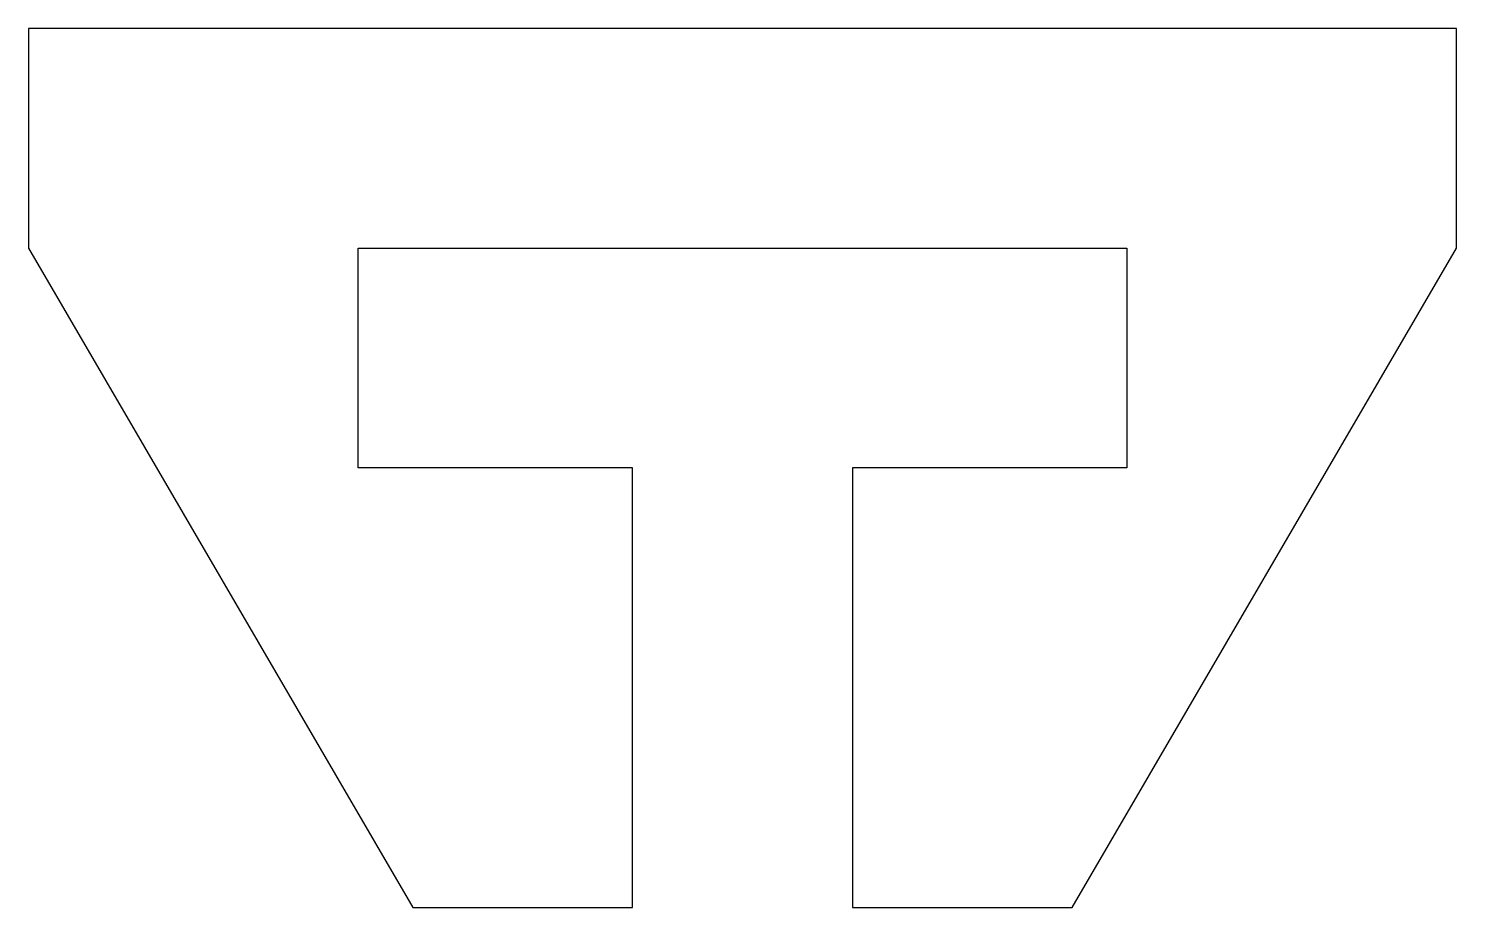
# Model space of a CAD drawing. Header units: millimetres. Extents: x 48.25 to 54.75, y 50 to 54.
import ezdxf

# ---------------------------------------------------------------- set-up
doc = ezdxf.new("R2010")
doc.units = ezdxf.units.MM

msp = doc.modelspace()

# ---------------------------------------------------------------- linework, layer by layer
for p, q in [((54.75, 54), (48.25, 54)), ((48.25, 54), (48.25, 53)), ((54.75, 53), (54.75, 54)), ((48.25, 53), (50, 50)), ((49.75, 52), (49.75, 53)), ((49.75, 53), (53.25, 53)), ((53, 50), (54.75, 53)), ((53.25, 53), (53.25, 52)), ((51, 52), (49.75, 52)), ((51, 50), (51, 52)), ((53.25, 52), (52, 52)), ((52, 52), (52, 50)), ((50, 50), (51, 50)), ((52, 50), (53, 50))]:
    msp.add_line(p, q)

doc.saveas('drawing.dxf')
